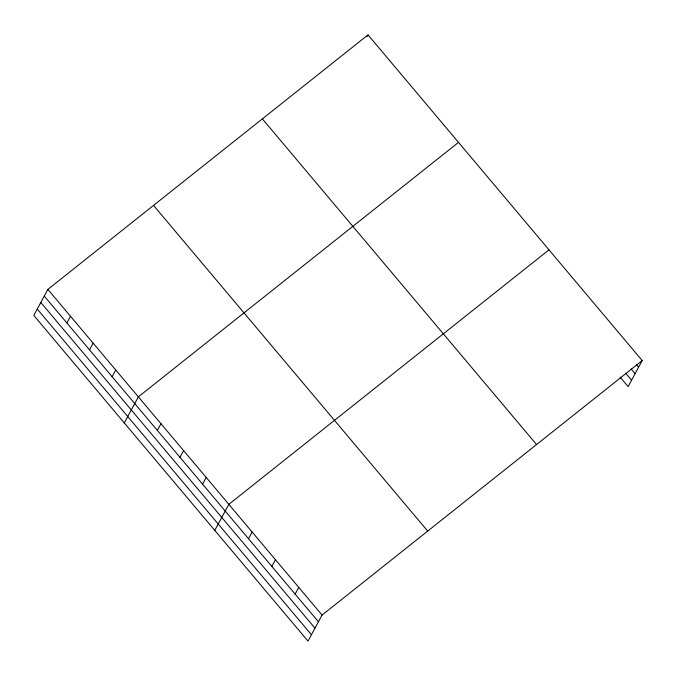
<?xml version="1.0" encoding="UTF-8"?>
<svg xmlns="http://www.w3.org/2000/svg" width="676" height="676" viewBox="0 0 676 676"><rect width="100%" height="100%" fill="white"/><g stroke="black" fill="none" stroke-linecap="round" stroke-linejoin="round"><path stroke-width="1.01" d="M47.878 289.387L33.8 315.43L307.986 641.11L322.063 615.067L642.2 360.57L368.014 34.89L47.878 289.387L322.063 615.067M66.873 322.959L70.498 316.258M89.494 349.83L93.119 343.129M112.115 376.701L115.74 369.992M124.283 422.906L138.36 396.863L458.497 142.366M367.11 36.563L368.014 34.89M157.356 430.435L160.981 423.734M179.977 457.306L183.602 450.605M202.597 484.177L206.222 477.467M214.765 530.381L228.843 504.338L548.98 249.841M248.523 538.721L252.148 532.02M271.828 566.403L275.453 559.703M295.133 594.094L298.758 587.385M642.2 360.57L628.122 386.613L620.129 377.123M636.581 364.905L638.575 367.271M631.13 368.91L635.127 373.659M625.579 373.11L631.57 380.233M262.373 118.875L536.558 444.555M153.528 205.403L427.705 531.082M44.253 296.088L318.438 621.776M40.805 302.476L314.991 628.156M37.248 309.05L311.433 634.73"/></g></svg>
